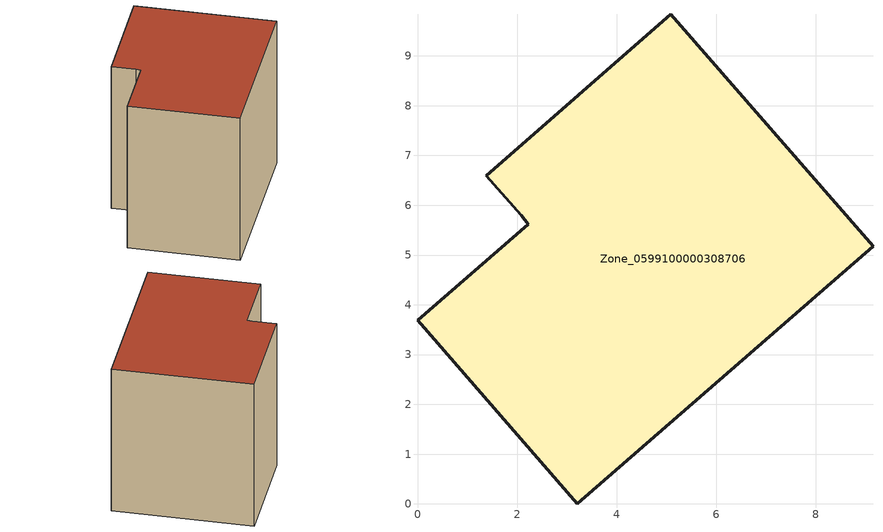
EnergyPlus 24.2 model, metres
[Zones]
Zone_0599100000308706
 floor ground (C_G): 2.22,5.62 2.08,5.8 1.38,6.59 5.09,9.84 9.15,5.18 3.21,0 0,3.69 z0
 wall outside (C_F): 2.08,5.8 2.22,5.62 0,3.69 3.21,0 9.15,5.18 5.09,9.84 1.38,6.59 2.08,5.8 z0:7.1
 roof outside (C_R): 3.21,0 9.15,5.18 5.09,9.84 1.38,6.59 2.08,5.8 2.22,5.62 0,3.69 z7.1
[BUILDING]
Pand.0599100000308706: North Axis=0; Terrain=City; Loads Convergence Tolerance Value=0.04; Temperature Convergence Tolerance Value=0.4; Solar Distribution=FullExterior; Maximum Number of Warmup Days=25; Minimum Number of Warmup Days=1
[Site:Location]
Rotterdam.The.Hague.AP_ZH_NLD Design_Conditions: Latitude=51.96; Longitude=4.45; Time Zone=1; Elevation=-4.5
[SITE:GROUNDTEMPERATURE:BUILDINGSURFACE]
18, 18, 18, 18, 18, 18, 18, 18, 18, 18, 18, 18
[MATERIAL] Thermal Absorptance=0.9; Solar Absorptance=0.7; Visible Absorptance=0.7
Name | Roughness | Thickness | Conductivity | Density | Specific Heat
G.TC.1946 | MediumSmooth | 0.15 | 1 | 540 | 1210
F.TC.1946 | Rough | 0.3 | 0.857143 | 1920 | 840
R.TC.1946 | MediumRough | 0.2 | 0.909091 | 1500 | 1000
[CONSTRUCTION]
C_G: G.TC.1946
C_F: F.TC.1946
C_R: R.TC.1946
[ZONE]
Zone_0599100000308706: Type=1; Multiplier=1; Ceiling Height=Autocalculate; Volume=Autocalculate; Floor Area=autocalculate; Part of Total Floor Area=Yes
[ZONEINFILTRATION:DESIGNFLOWRATE]
Infil_Zone_0599100000308706: Zone or ZoneList or Space or SpaceList=Zone_0599100000308706; Schedule=AlwaysOn; Design Flow Rate Calculation Method=Flow/Area; Flow Rate per Floor Area=0.003; Constant Term Coefficient=1; Temperature Term Coefficient=0; Velocity Term Coefficient=0; Velocity Squared Term Coefficient=0
[HVACTEMPLATE:ZONE:IDEALLOADSAIRSYSTEM]
Zone_0599100000308706: Maximum Heating Supply Air Temperature=50; Minimum Cooling Supply Air Temperature=13; Maximum Heating Supply Air Humidity Ratio=0.0156; Minimum Cooling Supply Air Humidity Ratio=0.0077; Heating Limit=NoLimit; Cooling Limit=NoLimit; Dehumidification Control Type=ConstantSensibleHeatRatio; Cooling Sensible Heat Ratio=0.7; Dehumidification Setpoint=60; Humidification Control Type=None; Humidification Setpoint=30; Outdoor Air Method=None; Outdoor Air Flow Rate per Person=0.00944; Outdoor Air Flow Rate per Zone Floor Area=0; Outdoor Air Flow Rate per Zone=0; Demand Controlled Ventilation Type=None; Outdoor Air Economizer Type=NoEconomizer; Heat Recovery Type=None; Sensible Heat Recovery Effectiveness=0.7; Latent Heat Recovery Effectiveness=0.65
[ZONECONTROL:THERMOSTAT]
ThermostatControl_Zone_0599100000308706: Zone or ZoneList=Zone_0599100000308706; Control Type Schedule=DualSetpointControlType; Control 1=Thermostat_Zone_0599100000308706; Temperature Difference Between Cutout And Setpoint=0
[THERMOSTATSETPOINT:DUALSETPOINT]
Thermostat_Zone_0599100000308706: Heating Setpoint Temperature Schedule=HeatingSetpoint_Zone_0599100000308706; Cooling Setpoint Temperature Schedule=CoolingSetpoint_Zone_0599100000308706
[SCHEDULE:COMPACT]
HeatingSetpoint_Zone_0599100000308706: Through: 12/31, For: AllDays, Until: 24:00, 21
CoolingSetpoint_Zone_0599100000308706: Through: 12/31, For: AllDays, Until: 24:00, 24
DualSetpointControlType: Through: 12/31, For: AllDays, Until: 24:00, 4
AlwaysOn: Through: 12/31, For: AllDays, Until: 24:00, 1
